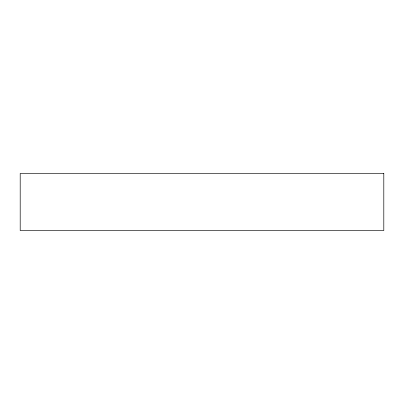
<?xml version="1.0" encoding="UTF-8"?>
<svg xmlns="http://www.w3.org/2000/svg" width="404" height="404" viewBox="0 0 404 404"><rect width="100%" height="100%" fill="white"/><g stroke="black" fill="none" stroke-linecap="round" stroke-linejoin="round"><path stroke-width="0.61" d="M383.8 173.483L20.2 173.483L20.2 230.517L383.8 230.517L383.8 173.483"/></g></svg>
